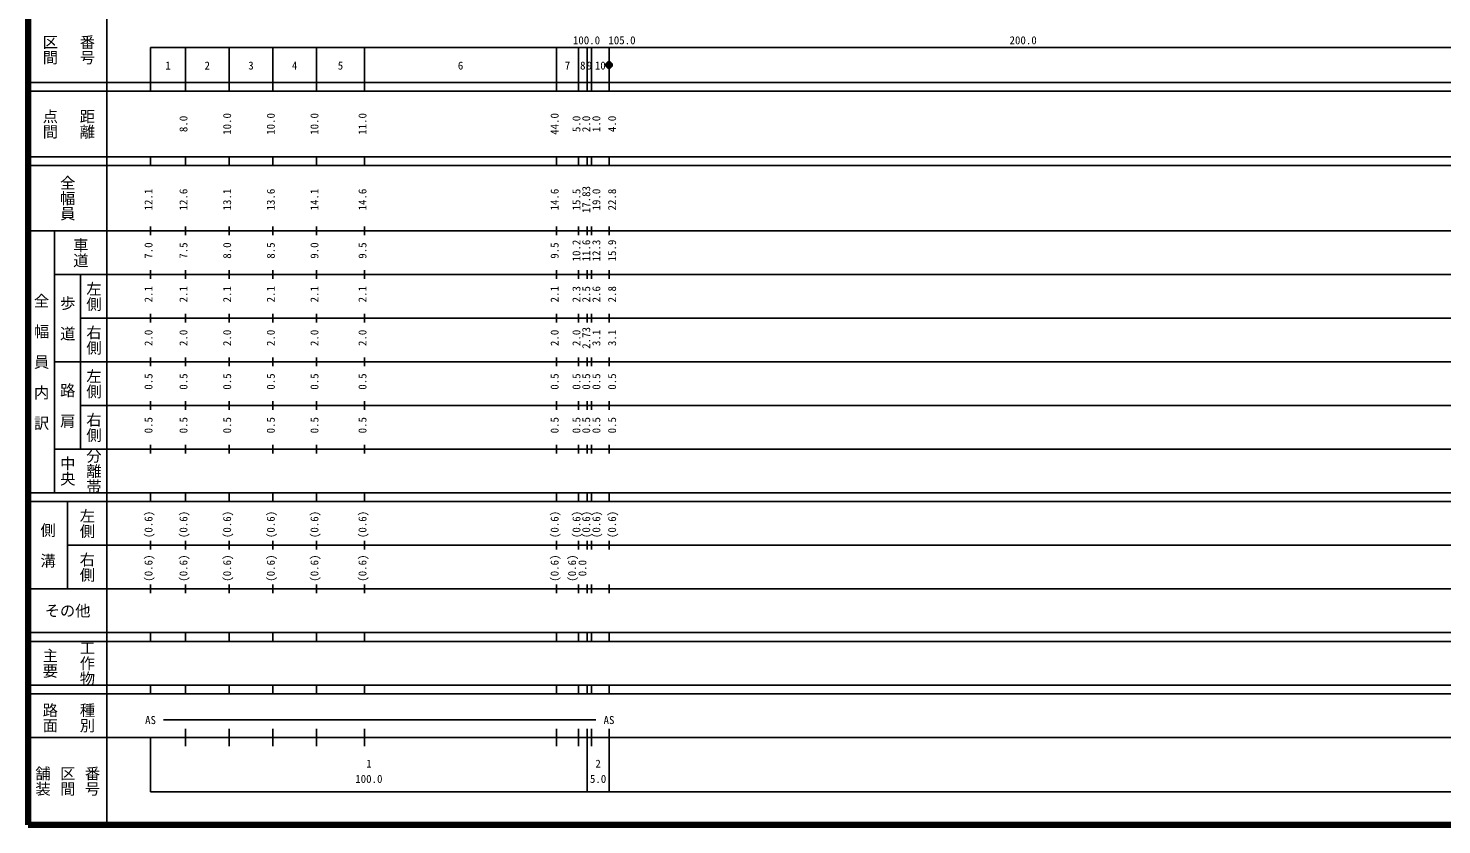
# Model space of a CAD drawing. Units: millimetres on the paper, enlarged 1000 times. Extents: x 40000 to 680000, y 20000 to 380000.
# Drawn here: x 40000 to 363711, y 20000 to 202409 of the extents above; entities that cross this region are included whole.
import ezdxf
from ezdxf.enums import TextEntityAlignment as Align

# ---------------------------------------------------------------- set-up
doc = ezdxf.new("R2010")
doc.units = ezdxf.units.MM
doc.header["$LTSCALE"] = 1000
doc.layers.add('M-TTL', color=2, linetype='Continuous', lineweight=140)
doc.layers.add('M-TTL-BAND', color=7, linetype='Continuous', lineweight=25)
doc.styles.add('@ＭＳ ゴシック', font='')
doc.styles.add('ＭＳ ゴシック', font='')
doc.styles.get('@ＭＳ ゴシック').set_extended_font_data('@MS Gothic')
doc.styles.get('ＭＳ ゴシック').set_extended_font_data('MS Gothic')

msp = doc.modelspace()

# ---------------------------------------------------------------- hatches: boundary and pattern name
at = {"layer": 'M-TTL-BAND'}
msp.add_hatch(color=256, dxfattribs=at).paths.add_polyline_path([(173750, 194000, 1), (172250, 194000, 1)])

# ---------------------------------------------------------------- linework, layer by layer
at = {"layer": 'M-TTL'}
for p, q in [((40000, 380000), (40000, 20000)), ((40000, 20000), (680000, 20000))]:
    msp.add_line(p, q, dxfattribs=at)
at = {"layer": 'M-TTL-BAND'}
for p, q in [((58000, 370000), (58000, 20000)), ((68000, 198000), (579000, 198000)), ((68000, 198000), (68000, 188000)), ((76000, 188000), (76000, 198000)), ((86000, 188000), (86000, 198000)), ((96000, 188000), (96000, 198000)), ((106000, 188000), (106000, 198000)), ((117000, 188000), (117000, 198000)), ((161000, 188000), (161000, 198000)), ((166000, 188000), (166000, 198000)), ((168000, 188000), (168000, 198000)), ((169000, 188000), (169000, 198000)), ((173000, 188000), (173000, 198000)), ((40000, 190000), (579000, 190000)), ((40000, 188000), (579000, 188000)), ((40000, 173000), (579000, 173000)), ((68000, 171000), (68000, 173000)), ((76000, 171000), (76000, 173000)), ((86000, 171000), (86000, 173000)), ((96000, 171000), (96000, 173000)), ((106000, 171000), (106000, 173000)), ((117000, 171000), (117000, 173000)), ((161000, 171000), (161000, 173000)), ((166000, 171000), (166000, 173000)), ((168000, 171000), (168000, 173000)), ((169000, 171000), (169000, 173000)), ((173000, 171000), (173000, 173000)), ((40000, 171000), (579000, 171000)), ((40000, 156000), (579000, 156000)), ((46000, 96000), (46000, 156000)), ((68000, 155000), (68000, 157000)), ((76000, 155000), (76000, 157000)), ((86000, 155000), (86000, 157000)), ((96000, 155000), (96000, 157000)), ((106000, 155000), (106000, 157000)), ((117000, 155000), (117000, 157000)), ((161000, 155000), (161000, 157000)), ((166000, 155000), (166000, 157000)), ((168000, 155000), (168000, 157000)), ((169000, 155000), (169000, 157000)), ((173000, 155000), (173000, 157000)), ((46000, 146000), (579000, 146000)), ((52000, 146000), (52000, 106000)), ((68000, 145000), (68000, 147000)), ((76000, 145000), (76000, 147000)), ((86000, 145000), (86000, 147000)), ((96000, 145000), (96000, 147000)), ((106000, 145000), (106000, 147000)), ((117000, 145000), (117000, 147000)), ((161000, 145000), (161000, 147000)), ((166000, 145000), (166000, 147000)), ((168000, 145000), (168000, 147000)), ((169000, 145000), (169000, 147000)), ((173000, 145000), (173000, 147000)), ((52000, 136000), (579000, 136000)), ((68000, 135000), (68000, 137000)), ((76000, 135000), (76000, 137000)), ((86000, 135000), (86000, 137000)), ((96000, 135000), (96000, 137000)), ((106000, 135000), (106000, 137000)), ((117000, 135000), (117000, 137000)), ((161000, 135000), (161000, 137000)), ((166000, 135000), (166000, 137000)), ((168000, 135000), (168000, 137000)), ((169000, 135000), (169000, 137000)), ((173000, 135000), (173000, 137000)), ((68000, 125000), (68000, 127000)), ((76000, 125000), (76000, 127000)), ((86000, 125000), (86000, 127000)), ((96000, 125000), (96000, 127000)), ((106000, 125000), (106000, 127000)), ((117000, 125000), (117000, 127000)), ((161000, 125000), (161000, 127000)), ((166000, 125000), (166000, 127000)), ((168000, 125000), (168000, 127000)), ((169000, 125000), (169000, 127000)), ((173000, 125000), (173000, 127000)), ((46000, 126000), (579000, 126000)), ((68000, 115000), (68000, 117000)), ((76000, 115000), (76000, 117000)), ((86000, 115000), (86000, 117000)), ((96000, 115000), (96000, 117000)), ((106000, 115000), (106000, 117000)), ((117000, 115000), (117000, 117000)), ((161000, 115000), (161000, 117000)), ((166000, 115000), (166000, 117000)), ((168000, 115000), (168000, 117000)), ((169000, 115000), (169000, 117000)), ((173000, 115000), (173000, 117000)), ((52000, 116000), (579000, 116000)), ((68000, 105000), (68000, 107000)), ((76000, 105000), (76000, 107000)), ((86000, 105000), (86000, 107000)), ((96000, 105000), (96000, 107000)), ((106000, 105000), (106000, 107000)), ((117000, 105000), (117000, 107000)), ((161000, 105000), (161000, 107000)), ((166000, 105000), (166000, 107000)), ((168000, 105000), (168000, 107000)), ((169000, 105000), (169000, 107000)), ((173000, 105000), (173000, 107000)), ((46000, 106000), (579000, 106000)), ((40000, 96000), (579000, 96000)), ((40000, 94000), (579000, 94000)), ((49000, 94000), (49000, 74000)), ((68000, 94000), (68000, 96000)), ((76000, 94000), (76000, 96000)), ((86000, 94000), (86000, 96000)), ((96000, 94000), (96000, 96000)), ((106000, 94000), (106000, 96000)), ((117000, 94000), (117000, 96000)), ((161000, 94000), (161000, 96000)), ((166000, 94000), (166000, 96000)), ((168000, 94000), (168000, 96000)), ((169000, 94000), (169000, 96000)), ((173000, 94000), (173000, 96000)), ((68000, 83000), (68000, 85000)), ((76000, 83000), (76000, 85000)), ((86000, 83000), (86000, 85000)), ((96000, 83000), (96000, 85000)), ((106000, 83000), (106000, 85000)), ((117000, 83000), (117000, 85000)), ((161000, 83000), (161000, 85000)), ((166000, 83000), (166000, 85000)), ((168000, 83000), (168000, 85000)), ((169000, 83000), (169000, 85000)), ((173000, 83000), (173000, 85000)), ((49000, 84000), (579000, 84000)), ((68000, 73000), (68000, 75000)), ((76000, 73000), (76000, 75000)), ((86000, 73000), (86000, 75000)), ((96000, 73000), (96000, 75000)), ((106000, 73000), (106000, 75000)), ((117000, 73000), (117000, 75000)), ((161000, 73000), (161000, 75000)), ((166000, 73000), (166000, 75000)), ((168000, 73000), (168000, 75000)), ((169000, 73000), (169000, 75000)), ((173000, 73000), (173000, 75000)), ((40000, 74000), (579000, 74000)), ((40000, 64000), (579000, 64000)), ((40000, 62000), (579000, 62000)), ((68000, 62000), (68000, 64000)), ((76000, 62000), (76000, 64000)), ((86000, 62000), (86000, 64000)), ((96000, 62000), (96000, 64000)), ((106000, 62000), (106000, 64000)), ((117000, 62000), (117000, 64000)), ((161000, 62000), (161000, 64000)), ((166000, 62000), (166000, 64000)), ((168000, 62000), (168000, 64000)), ((169000, 62000), (169000, 64000)), ((173000, 62000), (173000, 64000)), ((40000, 52000), (579000, 52000)), ((68000, 50000), (68000, 52000)), ((76000, 50000), (76000, 52000)), ((86000, 50000), (86000, 52000)), ((96000, 50000), (96000, 52000)), ((106000, 50000), (106000, 52000)), ((117000, 50000), (117000, 52000)), ((161000, 50000), (161000, 52000)), ((166000, 50000), (166000, 52000)), ((168000, 50000), (168000, 52000)), ((169000, 50000), (169000, 52000)), ((173000, 50000), (173000, 52000)), ((40000, 50000), (579000, 50000)), ((71000, 44000), (170000, 44000)), ((40000, 40000), (579000, 40000)), ((68000, 40000), (68000, 27500)), ((76000, 38000), (76000, 42000)), ((86000, 38000), (86000, 42000)), ((96000, 38000), (96000, 42000)), ((106000, 38000), (106000, 42000)), ((117000, 38000), (117000, 42000)), ((161000, 38000), (161000, 42000)), ((166000, 38000), (166000, 42000)), ((168000, 27500), (168000, 42000)), ((169000, 38000), (169000, 42000)), ((173000, 27500), (173000, 42000)), ((68000, 27500), (579000, 27500))]:
    msp.add_line(p, q, dxfattribs=at)
msp.add_lwpolyline([(173750, 194000, 1), (172250, 194000, 1)], format="xyb", close=True, dxfattribs=at)

# ---------------------------------------------------------------- texts
at = {"layer": 'M-TTL-BAND', "style": '@ＭＳ ゴシック'}
for s, p in [('番号', (53500, 197500)), ('区間', (45000, 197500)), ('点間', (45000, 180500)), ('距離', (53500, 180500)), ('全幅員', (49000, 163500)), ('車道', (52000, 151000)), ('左側', (55000, 141000)), ('全\u3000幅\u3000員\u3000内\u3000訳', (43000, 126000)), ('歩\u3000道', (49000, 136000)), ('右側', (55000, 131000)), ('左側', (55000, 121000)), ('路\u3000肩', (49000, 116000)), ('右側', (55000, 111000)), ('中央', (49000, 101000)), ('分離帯', (55000, 101000)), ('左側', (53500, 89000)), ('側\u3000溝', (44500, 84000)), ('右側', (53500, 79000)), ('工作物', (53500, 57000)), ('主要', (45000, 57000)), ('路面', (45000, 44500)), ('種別', (53500, 44500)), ('舗装', (43333, 30000)), ('区間', (49000, 30000)), ('番号', (54667, 30000))]:
    msp.add_text(s, height=2566, rotation=270, dxfattribs=at).set_placement(p, align=Align.MIDDLE_CENTER)
at = {"layer": 'M-TTL-BAND', "style": 'ＭＳ ゴシック'}
for s, p in [('100.0', (167844, 198195)), ('105.0', (175967, 198195)), ('200.0', (267844, 198195)), ('1', (72000, 192405)), ('2', (81000, 192405)), ('3', (91000, 192405)), ('4', (101000, 192405)), ('5', (111500, 192405)), ('6', (139000, 192405)), ('7', (163500, 192405)), ('8', (167000, 192405)), ('9', (168500, 192405)), ('10', (171000, 192405)), ('AS', (68000, 42500)), ('AS', (173000, 42500)), ('1', (118000, 32523)), ('2', (170500, 32523)), ('100.0', (118000, 29033)), ('5.0', (170500, 29033))]:
    msp.add_text(s, height=1833, dxfattribs=at).set_placement(p, align=Align.BOTTOM_CENTER)
for s, p in [('8.0', (77000, 180500)), ('10.0', (87000, 180500)), ('10.0', (97000, 180500)), ('10.0', (107000, 180500)), ('11.0', (118000, 180500)), ('44.0', (162000, 180500)), ('5.0', (167000, 180500)), ('2.0', (169239, 180500)), ('1.0', (171556, 180500)), ('4.0', (175167, 180500)), ('12.1', (69000, 163174)), ('12.6', (77000, 163174)), ('13.1', (87000, 163174)), ('13.6', (97000, 163174)), ('14.1', (107000, 163174)), ('14.6', (118000, 163174)), ('14.6', (162000, 163174)), ('15.5', (167000, 163174)), ('17.83', (169239, 163174)), ('19.0', (171556, 163174)), ('22.8', (175167, 163174)), ('7.0', (69000, 151500)), ('7.5', (77000, 151500)), ('8.0', (87000, 151500)), ('8.5', (97000, 151500)), ('9.0', (107000, 151500)), ('9.5', (118000, 151500)), ('9.5', (162000, 151500)), ('10.2', (167000, 151500)), ('11.6', (169239, 151500)), ('12.3', (171556, 151500)), ('15.9', (175167, 151500)), ('2.1', (69000, 141500)), ('2.1', (77000, 141500)), ('2.1', (87000, 141500)), ('2.1', (97000, 141500)), ('2.1', (107000, 141500)), ('2.1', (118000, 141500)), ('2.1', (162000, 141500)), ('2.3', (167000, 141500)), ('2.5', (169239, 141500)), ('2.6', (171556, 141500)), ('2.8', (175167, 141500)), ('2.0', (69000, 131500)), ('2.0', (77000, 131500)), ('2.0', (87000, 131500)), ('2.0', (97000, 131500)), ('2.0', (107000, 131500)), ('2.0', (118000, 131500)), ('2.0', (162000, 131500)), ('2.0', (167000, 131500)), ('2.73', (169239, 131500)), ('3.1', (171556, 131500)), ('3.1', (175167, 131500)), ('0.5', (69000, 121500)), ('0.5', (77000, 121500)), ('0.5', (87000, 121500)), ('0.5', (97000, 121500)), ('0.5', (107000, 121500)), ('0.5', (118000, 121500)), ('0.5', (162000, 121500)), ('0.5', (167000, 121500)), ('0.5', (169239, 121500)), ('0.5', (171556, 121500)), ('0.5', (175167, 121500)), ('0.5', (69000, 111500)), ('0.5', (77000, 111500)), ('0.5', (87000, 111500)), ('0.5', (97000, 111500)), ('0.5', (107000, 111500)), ('0.5', (118000, 111500)), ('0.5', (162000, 111500)), ('0.5', (167000, 111500)), ('0.5', (169239, 111500)), ('0.5', (171556, 111500)), ('0.5', (175167, 111500)), ('(0.6)', (69000, 88764)), ('(0.6)', (77000, 88764)), ('(0.6)', (87000, 88764)), ('(0.6)', (97000, 88764)), ('(0.6)', (107000, 88764)), ('(0.6)', (118000, 88764)), ('(0.6)', (162000, 88764)), ('(0.6)', (167000, 88764)), ('(0.6)', (169239, 88764)), ('(0.6)', (171556, 88764)), ('(0.6)', (175167, 88764)), ('(0.6)', (69000, 78764)), ('(0.6)', (77000, 78764)), ('(0.6)', (87000, 78764)), ('(0.6)', (97000, 78764)), ('(0.6)', (107000, 78764)), ('(0.6)', (118000, 78764)), ('(0.6)', (162000, 78764)), ('(0.6)', (166000, 78764)), ('0.0', (168370, 78764))]:
    msp.add_text(s, height=1833, rotation=90, dxfattribs=at).set_placement(p, align=Align.BOTTOM_CENTER)
msp.add_text('その他', height=2566, dxfattribs=at).set_placement((49000, 69000), align=Align.MIDDLE_CENTER)

doc.saveas('drawing.dxf')
